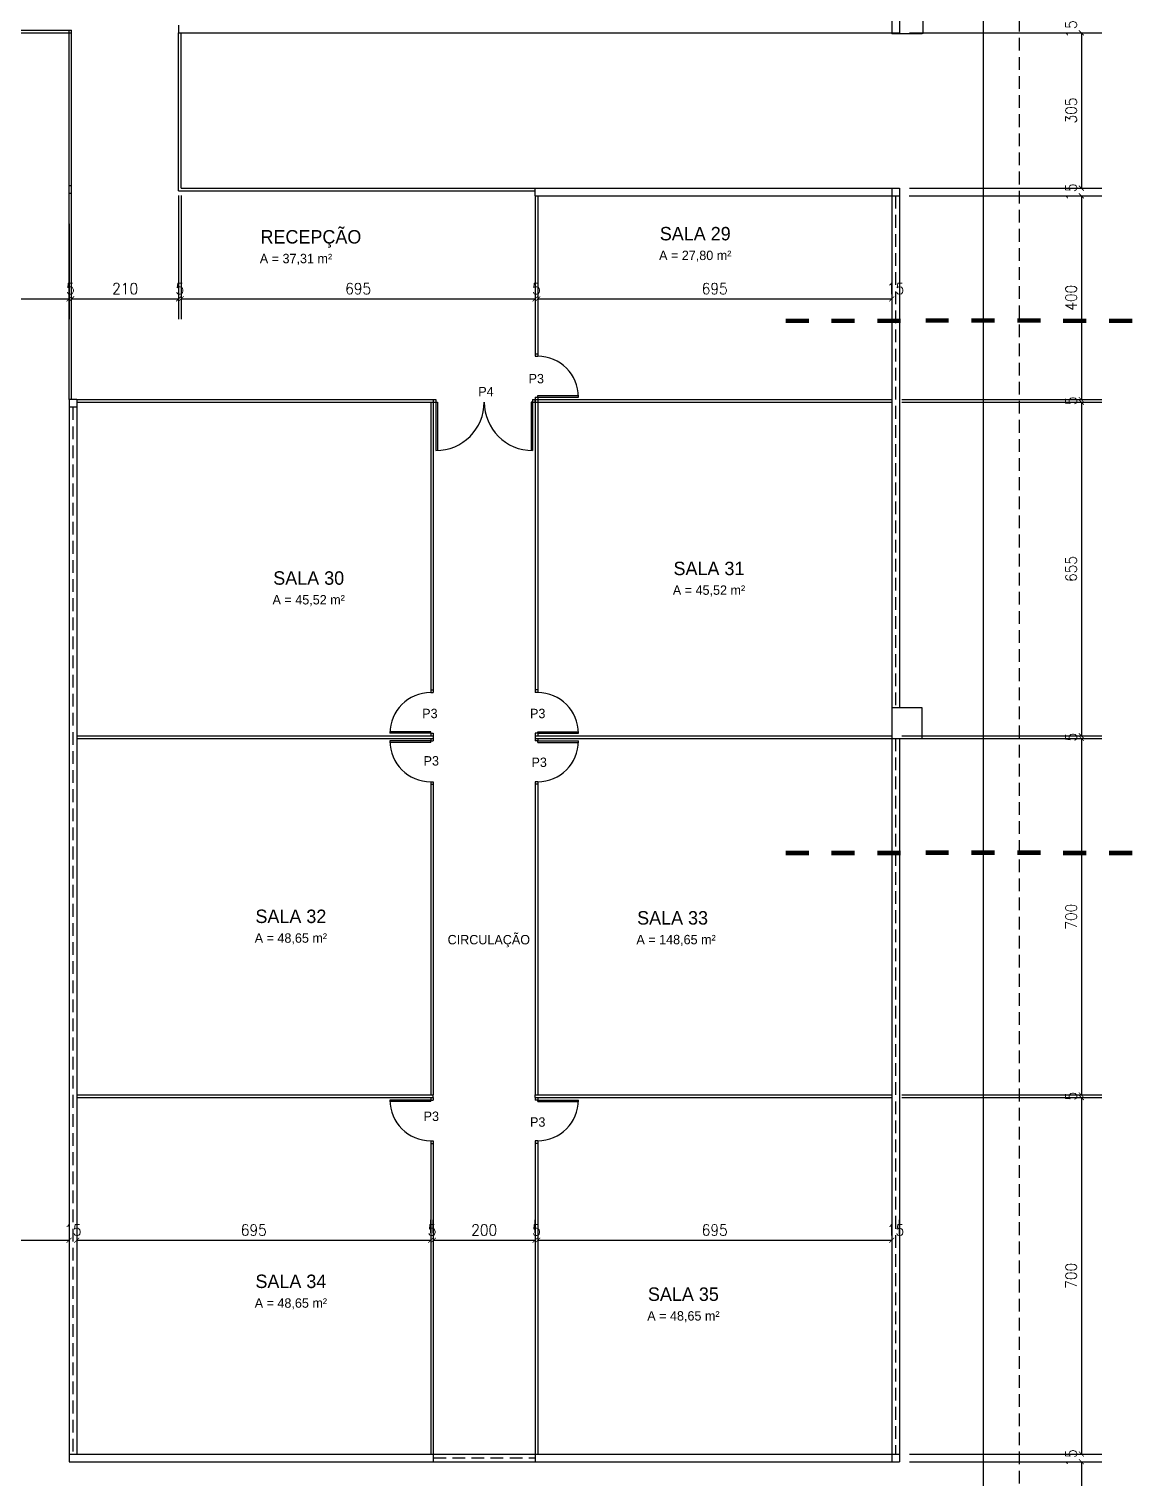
# Model space of a CAD drawing. Extents: x -81 to 244, y 231 to 317.
# Drawn here: x 199.77 to 221.43, y 253.85 to 282.3 of the extents above; entities that cross this region are included whole.
import ezdxf
from ezdxf.enums import TextEntityAlignment as Align

# ---------------------------------------------------------------- set-up
doc = ezdxf.new("R2010")
doc.units = 0
doc.header["$MEASUREMENT"] = 0
doc.header["$PDMODE"] = 3
doc.linetypes.add('HIDDEN', pattern=[0.375, 0.25, -0.125])
doc.layers.get('0').update_dxf_attribs({"linetype": 'CONTINUOUS'})
doc.layers.get('DEFPOINTS').update_dxf_attribs({"linetype": 'CONTINUOUS'})
for name, color, linetype in [('CORTE01', 2, 'CONTINUOUS'), ('DIM', 1, 'CONTINUOUS'), ('ESQ', 10, 'CONTINUOUS'), ('EST', 6, 'CONTINUOUS'), ('PAR', 4, 'CONTINUOUS'), ('PBX', 7, 'CONTINUOUS'), ('PISO2', 8, 'CONTINUOUS'), ('TEXTO01', 3, 'CONTINUOUS')]:
    doc.layers.add(name, color=color, linetype=linetype)
doc.styles.add('ARQ', font='romans', dxfattribs={"width": 0.9})
doc.styles.add('STYLUS', font='stylu.ttf')
doc.dimstyles.get("Standard").update_dxf_attribs({"dimtxt": 0.5, "dimasz": 0.18, "dimexe": 0.18, "dimexo": 0.0625, "dimgap": 0.09, "dimtad": 0, "dimtoh": 1, "dimzin": 0, "dimdsep": 46, "dimtxsty": 'ARQ', "dimcen": 0.09, "dimadec": 0, "dimazin": 0, "dimtfac": 1, "dimtofl": 0, "dimtmove": 2, "dimatfit": 3, "dimfxl": 0, "dimtolj": 1, "dimarcsym": 0})

# ---------------------------------------------------------------- blocks, each defined once
blk = doc.blocks.new('*D389')
at = {"layer": 'DEFPOINTS', "color": 0}
for p in [(216.859, 282.37), (216.859, 282.22), (220.432, 282.22)]:
    blk.add_point(p, dxfattribs=at)
at = {"layer": 'DIM', "color": 1, "lineweight": -2}
blk.add_line((217.059, 282.22), (220.832, 282.22), dxfattribs=at)
at = {"layer": 'DIM', "color": 2, "insert": (220.231, 282.295), "char_height": 0.22, "attachment_point": 5, "rotation": 90, "style": 'ARQ'}
blk.add_mtext('\\A1;15', dxfattribs=at)
blk = doc.blocks.new('_ARCHTICK')
at = {"color": 0, "linetype": 'ByBlock', "const_width": 0.15}
blk.add_lwpolyline([(-0.5, -0.5), (0.5, 0.5)], dxfattribs=at)
blk = doc.blocks.new('*D397')
at = {"layer": 'DEFPOINTS', "color": 0}
for p in [(200.709, 263.096), (200.709, 258.518), (200.559, 256.396)]:
    blk.add_point(p, dxfattribs=at)
at = {"layer": 'DIM', "color": 1, "lineweight": -2}
blk.add_line((200.709, 262.896), (200.709, 258.118), dxfattribs=at)
at = {"layer": 'DIM', "color": 2, "insert": (200.634, 258.719), "char_height": 0.22, "attachment_point": 5, "style": 'ARQ'}
blk.add_mtext('\\A1;15', dxfattribs=at)
blk = doc.blocks.new('*D398')
at = {"layer": 'DEFPOINTS', "color": 0}
for p in [(200.709, 263.096), (207.659, 258.518), (207.659, 258.461)]:
    blk.add_point(p, dxfattribs=at)
at = {"layer": 'DIM', "color": 1, "lineweight": -2}
for p, q in [((207.659, 258.661), (207.659, 258.918)), ((200.709, 258.518), (207.659, 258.518))]:
    blk.add_line(p, q, dxfattribs=at)
at = {"layer": 'DIM', "color": 1, "lineweight": -2, "xscale": 0.1, "yscale": 0.1, "zscale": 0.1, "rotation": 180}
blk.add_blockref('_ARCHTICK', (200.709, 258.518), dxfattribs=at)
at = {"layer": 'DIM', "color": 1, "lineweight": -2, "xscale": 0.1, "yscale": 0.1, "zscale": 0.1}
blk.add_blockref('_ARCHTICK', (207.659, 258.518), dxfattribs=at)
at = {"layer": 'DIM', "color": 2, "insert": (204.184, 258.719), "char_height": 0.22, "attachment_point": 5, "style": 'ARQ'}
blk.add_mtext('\\A1;695', dxfattribs=at)
blk = doc.blocks.new('*D399')
at = {"layer": 'DEFPOINTS', "color": 0}
for p in [(207.659, 258.461), (207.709, 258.518), (207.709, 258.461)]:
    blk.add_point(p, dxfattribs=at)
at = {"layer": 'DIM', "color": 1, "lineweight": -2}
blk.add_line((207.709, 258.661), (207.709, 258.918), dxfattribs=at)
at = {"layer": 'DIM', "color": 2, "insert": (207.684, 258.719), "char_height": 0.22, "attachment_point": 5, "style": 'ARQ'}
blk.add_mtext('\\A1;5', dxfattribs=at)
blk = doc.blocks.new('*D400')
at = {"layer": 'DEFPOINTS', "color": 0}
for p in [(207.709, 258.461), (209.709, 258.518), (209.709, 258.461)]:
    blk.add_point(p, dxfattribs=at)
at = {"layer": 'DIM', "color": 1, "lineweight": -2}
for p, q in [((209.709, 258.661), (209.709, 258.918)), ((207.709, 258.518), (209.709, 258.518))]:
    blk.add_line(p, q, dxfattribs=at)
at = {"layer": 'DIM', "color": 1, "lineweight": -2, "xscale": 0.1, "yscale": 0.1, "zscale": 0.1, "rotation": 180}
blk.add_blockref('_ARCHTICK', (207.709, 258.518), dxfattribs=at)
at = {"layer": 'DIM', "color": 1, "lineweight": -2, "xscale": 0.1, "yscale": 0.1, "zscale": 0.1}
blk.add_blockref('_ARCHTICK', (209.709, 258.518), dxfattribs=at)
at = {"layer": 'DIM', "color": 2, "insert": (208.709, 258.719), "char_height": 0.22, "attachment_point": 5, "style": 'ARQ'}
blk.add_mtext('\\A1;200', dxfattribs=at)
blk = doc.blocks.new('*D401')
at = {"layer": 'DEFPOINTS', "color": 0}
for p in [(209.759, 258.579), (209.709, 258.461), (209.759, 258.518)]:
    blk.add_point(p, dxfattribs=at)
at = {"layer": 'DIM', "color": 1, "lineweight": -2}
blk.add_line((209.759, 258.379), (209.759, 258.118), dxfattribs=at)
at = {"layer": 'DIM', "color": 2, "insert": (209.734, 258.719), "char_height": 0.22, "attachment_point": 5, "style": 'ARQ'}
blk.add_mtext('\\A1;5', dxfattribs=at)
blk = doc.blocks.new('*D402')
at = {"layer": 'DEFPOINTS', "color": 0}
for p in [(209.759, 258.579), (216.709, 258.579), (216.709, 258.518)]:
    blk.add_point(p, dxfattribs=at)
at = {"layer": 'DIM', "color": 1, "lineweight": -2}
for p, q in [((209.759, 258.518), (216.709, 258.518)), ((216.709, 258.379), (216.709, 258.118))]:
    blk.add_line(p, q, dxfattribs=at)
at = {"layer": 'DIM', "color": 1, "lineweight": -2, "xscale": 0.1, "yscale": 0.1, "zscale": 0.1, "rotation": 180}
blk.add_blockref('_ARCHTICK', (209.759, 258.518), dxfattribs=at)
at = {"layer": 'DIM', "color": 1, "lineweight": -2, "xscale": 0.1, "yscale": 0.1, "zscale": 0.1}
blk.add_blockref('_ARCHTICK', (216.709, 258.518), dxfattribs=at)
at = {"layer": 'DIM', "color": 2, "insert": (213.234, 258.719), "char_height": 0.22, "attachment_point": 5, "style": 'ARQ'}
blk.add_mtext('\\A1;695', dxfattribs=at)
blk = doc.blocks.new('*D403')
at = {"layer": 'DEFPOINTS', "color": 0}
for p in [(216.709, 258.579), (216.859, 258.518), (216.859, 258.44)]:
    blk.add_point(p, dxfattribs=at)
at = {"layer": 'DIM', "color": 1, "lineweight": -2}
blk.add_line((216.859, 258.64), (216.859, 258.918), dxfattribs=at)
at = {"layer": 'DIM', "color": 2, "insert": (216.784, 258.719), "char_height": 0.22, "attachment_point": 5, "style": 'ARQ'}
blk.add_mtext('\\A1;15', dxfattribs=at)
blk = doc.blocks.new('*D414')
at = {"layer": 'DEFPOINTS', "color": 0}
for p in [(200.559, 278.67), (200.559, 276.998), (196.309, 270.97)]:
    blk.add_point(p, dxfattribs=at)
at = {"layer": 'DIM', "color": 1, "lineweight": -2}
for p, q in [((200.559, 278.47), (200.559, 276.598)), ((196.309, 276.998), (200.559, 276.998))]:
    blk.add_line(p, q, dxfattribs=at)
at = {"layer": 'DIM', "color": 1, "lineweight": -2, "xscale": 0.1, "yscale": 0.1, "zscale": 0.1, "rotation": 180}
blk.add_blockref('_ARCHTICK', (196.309, 276.998), dxfattribs=at)
at = {"layer": 'DIM', "color": 1, "lineweight": -2, "xscale": 0.1, "yscale": 0.1, "zscale": 0.1}
blk.add_blockref('_ARCHTICK', (200.559, 276.998), dxfattribs=at)
at = {"layer": 'DIM', "color": 2, "insert": (198.434, 277.199), "char_height": 0.22, "attachment_point": 5, "style": 'ARQ'}
blk.add_mtext('\\A1;425', dxfattribs=at)
blk = doc.blocks.new('*D415')
at = {"layer": 'DEFPOINTS', "color": 0}
for p in [(200.559, 278.67), (200.609, 276.998), (200.609, 276.998)]:
    blk.add_point(p, dxfattribs=at)
at = {"layer": 'DIM', "color": 1, "lineweight": -2}
blk.add_line((200.609, 277.198), (200.609, 277.398), dxfattribs=at)
at = {"layer": 'DIM', "color": 2, "insert": (200.584, 277.199), "char_height": 0.22, "attachment_point": 5, "style": 'ARQ'}
blk.add_mtext('\\A1;5', dxfattribs=at)
blk = doc.blocks.new('*D416')
at = {"layer": 'DEFPOINTS', "color": 0}
for p in [(202.709, 279.224), (200.609, 276.998), (202.709, 276.998)]:
    blk.add_point(p, dxfattribs=at)
at = {"layer": 'DIM', "color": 1, "lineweight": -2}
for p, q in [((202.709, 279.024), (202.709, 276.598)), ((200.609, 276.998), (202.709, 276.998))]:
    blk.add_line(p, q, dxfattribs=at)
at = {"layer": 'DIM', "color": 1, "lineweight": -2, "xscale": 0.1, "yscale": 0.1, "zscale": 0.1, "rotation": 180}
blk.add_blockref('_ARCHTICK', (200.609, 276.998), dxfattribs=at)
at = {"layer": 'DIM', "color": 1, "lineweight": -2, "xscale": 0.1, "yscale": 0.1, "zscale": 0.1}
blk.add_blockref('_ARCHTICK', (202.709, 276.998), dxfattribs=at)
at = {"layer": 'DIM', "color": 2, "insert": (201.659, 277.199), "char_height": 0.22, "attachment_point": 5, "style": 'ARQ'}
blk.add_mtext('\\A1;210', dxfattribs=at)
blk = doc.blocks.new('*D417')
at = {"layer": 'DEFPOINTS', "color": 0}
for p in [(202.709, 279.224), (202.759, 279.224), (202.759, 276.998)]:
    blk.add_point(p, dxfattribs=at)
at = {"layer": 'DIM', "color": 1, "lineweight": -2}
blk.add_line((202.759, 279.024), (202.759, 276.598), dxfattribs=at)
at = {"layer": 'DIM', "color": 2, "insert": (202.734, 277.199), "char_height": 0.22, "attachment_point": 5, "style": 'ARQ'}
blk.add_mtext('\\A1;5', dxfattribs=at)
blk = doc.blocks.new('*D418')
at = {"layer": 'DEFPOINTS', "color": 0}
for p in [(202.759, 279.224), (209.709, 277.601), (209.709, 276.998)]:
    blk.add_point(p, dxfattribs=at)
at = {"layer": 'DIM', "color": 1, "lineweight": -2}
for p, q in [((209.709, 277.401), (209.709, 276.598)), ((202.759, 276.998), (209.709, 276.998))]:
    blk.add_line(p, q, dxfattribs=at)
at = {"layer": 'DIM', "color": 1, "lineweight": -2, "xscale": 0.1, "yscale": 0.1, "zscale": 0.1, "rotation": 180}
blk.add_blockref('_ARCHTICK', (202.759, 276.998), dxfattribs=at)
at = {"layer": 'DIM', "color": 1, "lineweight": -2, "xscale": 0.1, "yscale": 0.1, "zscale": 0.1}
blk.add_blockref('_ARCHTICK', (209.709, 276.998), dxfattribs=at)
at = {"layer": 'DIM', "color": 2, "insert": (206.234, 277.199), "char_height": 0.22, "attachment_point": 5, "style": 'ARQ'}
blk.add_mtext('\\A1;695', dxfattribs=at)
blk = doc.blocks.new('*D419')
at = {"layer": 'DEFPOINTS', "color": 0}
for p in [(209.709, 277.601), (209.759, 277.491), (209.759, 276.998)]:
    blk.add_point(p, dxfattribs=at)
at = {"layer": 'DIM', "color": 1, "lineweight": -2}
blk.add_line((209.759, 277.291), (209.759, 276.598), dxfattribs=at)
at = {"layer": 'DIM', "color": 2, "insert": (209.734, 277.199), "char_height": 0.22, "attachment_point": 5, "style": 'ARQ'}
blk.add_mtext('\\A1;5', dxfattribs=at)
blk = doc.blocks.new('*D420')
at = {"layer": 'DEFPOINTS', "color": 0}
for p in [(209.759, 277.491), (216.709, 277.508), (216.709, 276.998)]:
    blk.add_point(p, dxfattribs=at)
at = {"layer": 'DIM', "color": 1, "lineweight": -2}
for p, q in [((216.709, 277.308), (216.709, 276.598)), ((209.759, 276.998), (216.709, 276.998))]:
    blk.add_line(p, q, dxfattribs=at)
at = {"layer": 'DIM', "color": 1, "lineweight": -2, "xscale": 0.1, "yscale": 0.1, "zscale": 0.1, "rotation": 180}
blk.add_blockref('_ARCHTICK', (209.759, 276.998), dxfattribs=at)
at = {"layer": 'DIM', "color": 1, "lineweight": -2, "xscale": 0.1, "yscale": 0.1, "zscale": 0.1}
blk.add_blockref('_ARCHTICK', (216.709, 276.998), dxfattribs=at)
at = {"layer": 'DIM', "color": 2, "insert": (213.234, 277.199), "char_height": 0.22, "attachment_point": 5, "style": 'ARQ'}
blk.add_mtext('\\A1;695', dxfattribs=at)
blk = doc.blocks.new('*D421')
at = {"layer": 'DEFPOINTS', "color": 0}
for p in [(216.709, 277.508), (216.859, 277.034), (216.859, 276.998)]:
    blk.add_point(p, dxfattribs=at)
at = {"layer": 'DIM', "color": 1, "lineweight": -2}
blk.add_line((216.859, 276.834), (216.859, 276.598), dxfattribs=at)
at = {"layer": 'DIM', "color": 2, "insert": (216.784, 277.199), "char_height": 0.22, "attachment_point": 5, "style": 'ARQ'}
blk.add_mtext('\\A1;15', dxfattribs=at)
blk = doc.blocks.new('*D434')
at = {"layer": 'DEFPOINTS', "color": 0}
for p in [(216.859, 282.22), (216.859, 279.17), (220.432, 279.17)]:
    blk.add_point(p, dxfattribs=at)
at = {"layer": 'DIM', "color": 1, "lineweight": -2}
for p, q in [((220.432, 282.22), (220.432, 279.17)), ((217.059, 279.17), (220.832, 279.17))]:
    blk.add_line(p, q, dxfattribs=at)
at = {"layer": 'DIM', "color": 1, "lineweight": -2, "xscale": 0.1, "yscale": 0.1, "zscale": 0.1}
for p, rotation in [((220.432, 282.22), 90), ((220.432, 279.17), 270)]:
    blk.add_blockref('_ARCHTICK', p, dxfattribs=dict(at, rotation=rotation))
at = {"layer": 'DIM', "color": 2, "insert": (220.231, 280.695), "char_height": 0.22, "attachment_point": 5, "rotation": 90, "style": 'ARQ'}
blk.add_mtext('\\A1;305', dxfattribs=at)
blk = doc.blocks.new('*D435')
at = {"layer": 'DEFPOINTS', "color": 0}
for p in [(216.859, 279.17), (216.85, 279.02), (220.432, 279.02)]:
    blk.add_point(p, dxfattribs=at)
at = {"layer": 'DIM', "color": 1, "lineweight": -2}
blk.add_line((217.05, 279.02), (220.832, 279.02), dxfattribs=at)
at = {"layer": 'DIM', "color": 2, "insert": (220.231, 279.095), "char_height": 0.22, "attachment_point": 5, "rotation": 90, "style": 'ARQ'}
blk.add_mtext('\\A1;15', dxfattribs=at)
blk = doc.blocks.new('*D436')
at = {"layer": 'DEFPOINTS', "color": 0}
for p in [(216.85, 279.02), (216.709, 275.02), (220.432, 275.02)]:
    blk.add_point(p, dxfattribs=at)
at = {"layer": 'DIM', "color": 1, "lineweight": -2}
for p, q in [((220.432, 279.02), (220.432, 275.02)), ((216.909, 275.02), (220.832, 275.02))]:
    blk.add_line(p, q, dxfattribs=at)
at = {"layer": 'DIM', "color": 1, "lineweight": -2, "xscale": 0.1, "yscale": 0.1, "zscale": 0.1}
for p, rotation in [((220.432, 279.02), 90), ((220.432, 275.02), 270)]:
    blk.add_blockref('_ARCHTICK', p, dxfattribs=dict(at, rotation=rotation))
at = {"layer": 'DIM', "color": 2, "insert": (220.231, 277.02), "char_height": 0.22, "attachment_point": 5, "rotation": 90, "style": 'ARQ'}
blk.add_mtext('\\A1;400', dxfattribs=at)
blk = doc.blocks.new('*D437')
at = {"layer": 'DEFPOINTS', "color": 0}
for p in [(216.709, 275.02), (216.709, 274.97), (220.432, 274.97)]:
    blk.add_point(p, dxfattribs=at)
at = {"layer": 'DIM', "color": 1, "lineweight": -2}
blk.add_line((216.909, 274.97), (220.832, 274.97), dxfattribs=at)
at = {"layer": 'DIM', "color": 2, "insert": (220.231, 274.995), "char_height": 0.22, "attachment_point": 5, "rotation": 90, "style": 'ARQ'}
blk.add_mtext('\\A1;5', dxfattribs=at)
blk = doc.blocks.new('*D438')
at = {"layer": 'DEFPOINTS', "color": 0}
for p in [(216.709, 274.97), (216.709, 268.42), (220.432, 268.42)]:
    blk.add_point(p, dxfattribs=at)
at = {"layer": 'DIM', "color": 1, "lineweight": -2}
for p, q in [((220.432, 274.97), (220.432, 268.42)), ((216.909, 268.42), (220.832, 268.42))]:
    blk.add_line(p, q, dxfattribs=at)
at = {"layer": 'DIM', "color": 1, "lineweight": -2, "xscale": 0.1, "yscale": 0.1, "zscale": 0.1}
for p, rotation in [((220.432, 274.97), 90), ((220.432, 268.42), 270)]:
    blk.add_blockref('_ARCHTICK', p, dxfattribs=dict(at, rotation=rotation))
at = {"layer": 'DIM', "color": 2, "insert": (220.231, 271.695), "char_height": 0.22, "attachment_point": 5, "rotation": 90, "style": 'ARQ'}
blk.add_mtext('\\A1;655', dxfattribs=at)
blk = doc.blocks.new('*D439')
at = {"layer": 'DEFPOINTS', "color": 0}
for p in [(216.709, 268.42), (216.709, 268.37), (220.432, 268.37)]:
    blk.add_point(p, dxfattribs=at)
at = {"layer": 'DIM', "color": 1, "lineweight": -2}
blk.add_line((216.909, 268.37), (220.832, 268.37), dxfattribs=at)
at = {"layer": 'DIM', "color": 2, "insert": (220.231, 268.395), "char_height": 0.22, "attachment_point": 5, "rotation": 90, "style": 'ARQ'}
blk.add_mtext('\\A1;5', dxfattribs=at)
blk = doc.blocks.new('*D440')
at = {"layer": 'DEFPOINTS', "color": 0}
for p in [(216.709, 268.37), (216.709, 261.37), (220.432, 261.37)]:
    blk.add_point(p, dxfattribs=at)
at = {"layer": 'DIM', "color": 1, "lineweight": -2}
for p, q in [((220.432, 268.37), (220.432, 261.37)), ((216.909, 261.37), (220.832, 261.37))]:
    blk.add_line(p, q, dxfattribs=at)
at = {"layer": 'DIM', "color": 1, "lineweight": -2, "xscale": 0.1, "yscale": 0.1, "zscale": 0.1}
for p, rotation in [((220.432, 268.37), 90), ((220.432, 261.37), 270)]:
    blk.add_blockref('_ARCHTICK', p, dxfattribs=dict(at, rotation=rotation))
at = {"layer": 'DIM', "color": 2, "insert": (220.231, 264.87), "char_height": 0.22, "attachment_point": 5, "rotation": 90, "style": 'ARQ'}
blk.add_mtext('\\A1;700', dxfattribs=at)
blk = doc.blocks.new('*D441')
at = {"layer": 'DEFPOINTS', "color": 0}
for p in [(216.709, 261.37), (216.709, 261.32), (220.432, 261.32)]:
    blk.add_point(p, dxfattribs=at)
at = {"layer": 'DIM', "color": 1, "lineweight": -2}
blk.add_line((216.909, 261.32), (220.832, 261.32), dxfattribs=at)
at = {"layer": 'DIM', "color": 2, "insert": (220.231, 261.345), "char_height": 0.22, "attachment_point": 5, "rotation": 90, "style": 'ARQ'}
blk.add_mtext('\\A1;5', dxfattribs=at)
blk = doc.blocks.new('*D442')
at = {"layer": 'DEFPOINTS', "color": 0}
for p in [(216.709, 261.32), (216.859, 254.32), (220.432, 254.32)]:
    blk.add_point(p, dxfattribs=at)
at = {"layer": 'DIM', "color": 1, "lineweight": -2}
for p, q in [((220.432, 261.32), (220.432, 254.32)), ((217.059, 254.32), (220.832, 254.32))]:
    blk.add_line(p, q, dxfattribs=at)
at = {"layer": 'DIM', "color": 1, "lineweight": -2, "xscale": 0.1, "yscale": 0.1, "zscale": 0.1}
for p, rotation in [((220.432, 261.32), 90), ((220.432, 254.32), 270)]:
    blk.add_blockref('_ARCHTICK', p, dxfattribs=dict(at, rotation=rotation))
at = {"layer": 'DIM', "color": 2, "insert": (220.231, 257.82), "char_height": 0.22, "attachment_point": 5, "rotation": 90, "style": 'ARQ'}
blk.add_mtext('\\A1;700', dxfattribs=at)
blk = doc.blocks.new('*D443')
at = {"layer": 'DEFPOINTS', "color": 0}
for p in [(216.859, 254.32), (216.859, 254.17), (220.432, 254.17)]:
    blk.add_point(p, dxfattribs=at)
at = {"layer": 'DIM', "color": 1, "lineweight": -2}
blk.add_line((217.059, 254.17), (220.832, 254.17), dxfattribs=at)
at = {"layer": 'DIM', "color": 2, "insert": (220.231, 254.245), "char_height": 0.22, "attachment_point": 5, "rotation": 90, "style": 'ARQ'}
blk.add_mtext('\\A1;15', dxfattribs=at)
blk = doc.blocks.new('*D444')
at = {"layer": 'DEFPOINTS', "color": 0}
for p in [(216.859, 254.17), (217.133, 238.97), (220.432, 238.97)]:
    blk.add_point(p, dxfattribs=at)
at = {"layer": 'DIM', "color": 1, "lineweight": -2}
for p, q in [((220.432, 254.17), (220.432, 238.97)), ((217.333, 238.97), (220.832, 238.97))]:
    blk.add_line(p, q, dxfattribs=at)
at = {"layer": 'DIM', "color": 1, "lineweight": -2, "xscale": 0.1, "yscale": 0.1, "zscale": 0.1}
for p, rotation in [((220.432, 254.17), 90), ((220.432, 238.97), 270)]:
    blk.add_blockref('_ARCHTICK', p, dxfattribs=dict(at, rotation=rotation))
at = {"layer": 'DIM', "color": 2, "insert": (220.231, 246.57), "char_height": 0.22, "attachment_point": 5, "rotation": 90, "style": 'ARQ'}
blk.add_mtext('\\A1;1520', dxfattribs=at)
blk = doc.blocks.new('*D487')
at = {"layer": 'DEFPOINTS', "color": 0}
for p in [(196.309, 268.37), (200.559, 258.608), (200.559, 258.518)]:
    blk.add_point(p, dxfattribs=at)
at = {"layer": 'DIM', "color": 1, "lineweight": -2}
for p, q in [((196.309, 258.518), (200.559, 258.518)), ((200.559, 258.408), (200.559, 258.118))]:
    blk.add_line(p, q, dxfattribs=at)
at = {"layer": 'DIM', "color": 1, "lineweight": -2, "xscale": 0.1, "yscale": 0.1, "zscale": 0.1, "rotation": 180}
blk.add_blockref('_ARCHTICK', (196.309, 258.518), dxfattribs=at)
at = {"layer": 'DIM', "color": 1, "lineweight": -2, "xscale": 0.1, "yscale": 0.1, "zscale": 0.1}
blk.add_blockref('_ARCHTICK', (200.559, 258.518), dxfattribs=at)
at = {"layer": 'DIM', "color": 2, "insert": (198.434, 258.719), "char_height": 0.22, "attachment_point": 5, "style": 'ARQ'}
blk.add_mtext('\\A1;425', dxfattribs=at)

msp = doc.modelspace()

# ---------------------------------------------------------------- linework, layer by layer
at = {"layer": 'CORTE01'}
for p, q in [((215.079, 276.594), (214.629, 276.594)), ((215.079, 276.585), (214.629, 276.585)), ((215.079, 276.576), (214.629, 276.576)), ((215.079, 276.567), (214.629, 276.567)), ((215.079, 276.558), (214.629, 276.558)), ((215.079, 276.549), (214.629, 276.549)), ((215.079, 276.54), (214.629, 276.54)), ((215.079, 276.531), (214.629, 276.531)), ((215.979, 276.594), (215.529, 276.594)), ((215.979, 276.585), (215.529, 276.585)), ((215.979, 276.576), (215.529, 276.576)), ((215.979, 276.567), (215.529, 276.567)), ((215.979, 276.558), (215.529, 276.558)), ((215.979, 276.549), (215.529, 276.549)), ((215.979, 276.54), (215.529, 276.54)), ((215.979, 276.531), (215.529, 276.531)), ((216.879, 276.594), (216.429, 276.594)), ((216.879, 276.585), (216.429, 276.585)), ((216.879, 276.576), (216.429, 276.576)), ((216.879, 276.567), (216.429, 276.567)), ((216.879, 276.558), (216.429, 276.558)), ((216.879, 276.549), (216.429, 276.549)), ((216.879, 276.54), (216.429, 276.54)), ((216.879, 276.531), (216.429, 276.531)), ((217.827, 276.602), (217.377, 276.602)), ((217.827, 276.593), (217.377, 276.593)), ((217.827, 276.584), (217.377, 276.584)), ((217.827, 276.575), (217.377, 276.575)), ((217.827, 276.566), (217.377, 276.566)), ((217.827, 276.557), (217.377, 276.557)), ((217.827, 276.548), (217.377, 276.548)), ((217.827, 276.539), (217.377, 276.539)), ((218.727, 276.602), (218.277, 276.602)), ((218.727, 276.593), (218.277, 276.593)), ((218.727, 276.584), (218.277, 276.584)), ((218.727, 276.575), (218.277, 276.575)), ((218.727, 276.566), (218.277, 276.566)), ((218.727, 276.557), (218.277, 276.557)), ((218.727, 276.548), (218.277, 276.548)), ((218.727, 276.539), (218.277, 276.539)), ((219.627, 276.602), (219.177, 276.602)), ((219.627, 276.593), (219.177, 276.593)), ((219.627, 276.584), (219.177, 276.584)), ((219.627, 276.575), (219.177, 276.575)), ((219.627, 276.566), (219.177, 276.566)), ((219.627, 276.557), (219.177, 276.557)), ((219.627, 276.548), (219.177, 276.548)), ((219.627, 276.539), (219.177, 276.539)), ((220.527, 276.594), (220.077, 276.594)), ((220.527, 276.585), (220.077, 276.585)), ((220.527, 276.576), (220.077, 276.576)), ((220.527, 276.567), (220.077, 276.567)), ((220.527, 276.558), (220.077, 276.558)), ((220.527, 276.549), (220.077, 276.549)), ((220.527, 276.54), (220.077, 276.54)), ((220.527, 276.531), (220.077, 276.531)), ((221.427, 276.594), (220.977, 276.594)), ((221.427, 276.585), (220.977, 276.585)), ((221.427, 276.576), (220.977, 276.576)), ((221.427, 276.567), (220.977, 276.567)), ((221.427, 276.558), (220.977, 276.558)), ((221.427, 276.549), (220.977, 276.549)), ((221.427, 276.54), (220.977, 276.54)), ((221.427, 276.531), (220.977, 276.531)), ((215.079, 266.147), (214.629, 266.147)), ((215.079, 266.138), (214.629, 266.138)), ((215.079, 266.129), (214.629, 266.129)), ((215.079, 266.12), (214.629, 266.12)), ((215.079, 266.111), (214.629, 266.111)), ((215.079, 266.102), (214.629, 266.102)), ((215.079, 266.093), (214.629, 266.093)), ((215.079, 266.084), (214.629, 266.084)), ((215.979, 266.148), (215.529, 266.147)), ((215.979, 266.139), (215.529, 266.138)), ((215.979, 266.13), (215.529, 266.129)), ((215.979, 266.121), (215.529, 266.12)), ((215.979, 266.112), (215.529, 266.111)), ((215.979, 266.103), (215.529, 266.102)), ((215.979, 266.094), (215.529, 266.093)), ((215.979, 266.085), (215.529, 266.084)), ((216.879, 266.148), (216.429, 266.148)), ((216.879, 266.139), (216.429, 266.139)), ((216.879, 266.13), (216.429, 266.13)), ((216.879, 266.121), (216.429, 266.121)), ((216.879, 266.112), (216.429, 266.112)), ((216.879, 266.103), (216.429, 266.103)), ((216.879, 266.094), (216.429, 266.094)), ((216.879, 266.085), (216.429, 266.085)), ((217.827, 266.155), (217.377, 266.155)), ((217.827, 266.146), (217.377, 266.146)), ((217.827, 266.137), (217.377, 266.137)), ((217.827, 266.128), (217.377, 266.128)), ((217.827, 266.119), (217.377, 266.119)), ((217.827, 266.11), (217.377, 266.11)), ((217.827, 266.101), (217.377, 266.101)), ((217.827, 266.092), (217.377, 266.092)), ((218.727, 266.156), (218.277, 266.155)), ((218.727, 266.147), (218.277, 266.146)), ((218.727, 266.138), (218.277, 266.137)), ((218.727, 266.129), (218.277, 266.128)), ((218.727, 266.12), (218.277, 266.119)), ((218.727, 266.111), (218.277, 266.11)), ((218.727, 266.102), (218.277, 266.101)), ((218.727, 266.093), (218.277, 266.092)), ((219.627, 266.156), (219.177, 266.156)), ((219.627, 266.147), (219.177, 266.147)), ((219.627, 266.138), (219.177, 266.138)), ((219.627, 266.129), (219.177, 266.129)), ((219.627, 266.12), (219.177, 266.12)), ((219.627, 266.111), (219.177, 266.111)), ((219.627, 266.102), (219.177, 266.102)), ((219.627, 266.093), (219.177, 266.093)), ((220.527, 266.147), (220.077, 266.147)), ((220.527, 266.138), (220.077, 266.138)), ((220.527, 266.129), (220.077, 266.129)), ((220.527, 266.12), (220.077, 266.12)), ((220.527, 266.111), (220.077, 266.111)), ((220.527, 266.102), (220.077, 266.102)), ((220.527, 266.093), (220.077, 266.093)), ((220.527, 266.084), (220.077, 266.084)), ((221.427, 266.148), (220.977, 266.147)), ((221.427, 266.139), (220.977, 266.138)), ((221.427, 266.13), (220.977, 266.129)), ((221.427, 266.121), (220.977, 266.12)), ((221.427, 266.112), (220.977, 266.111)), ((221.427, 266.103), (220.977, 266.102)), ((221.427, 266.094), (220.977, 266.093)), ((221.427, 266.085), (220.977, 266.084))]:
    msp.add_line(p, q, dxfattribs=at)
at = {"layer": 'DIM'}
for p, q in [((217.329, 282.21), (217.329, 284.21)), ((216.709, 282.22), (216.709, 282.2)), ((217.309, 282.2), (216.709, 282.2)), ((217.329, 282.21), (217.309, 282.21)), ((217.309, 282.21), (217.309, 282.2)), ((207.759, 274.97), (207.759, 274.02)), ((207.759, 274.97), (207.789, 274.97)), ((207.789, 274.97), (207.789, 274.021)), ((209.629, 274.97), (209.629, 274.021)), ((209.659, 274.97), (209.629, 274.97)), ((209.659, 274.97), (209.659, 274.02))]:
    msp.add_line(p, q, dxfattribs=at)
for centre, start, end in [((207.759, 274.97), 270, 0), ((209.659, 274.97), 180, 270)]:
    msp.add_arc(centre, 0.95, start, end, dxfattribs=at)
at = {"layer": 'ESQ'}
for p, q in [((209.709, 275.92), (209.709, 275.87)), ((209.759, 275.92), (209.759, 275.87)), ((209.709, 275.87), (209.759, 275.87)), ((209.709, 275.07), (209.759, 275.07)), ((209.709, 275.07), (209.709, 275.02)), ((209.759, 275.1), (210.558, 275.1)), ((209.759, 275.07), (209.759, 275.1)), ((209.759, 275.07), (209.759, 275.02)), ((209.759, 275.07), (210.559, 275.07)), ((207.709, 275.02), (207.759, 275.02)), ((207.709, 274.97), (207.759, 274.97)), ((207.759, 275.02), (207.759, 274.97)), ((209.659, 275.02), (209.709, 275.02)), ((209.659, 275.02), (209.659, 274.97)), ((209.659, 274.97), (209.709, 274.97)), ((207.659, 269.32), (207.659, 269.27)), ((207.659, 269.27), (207.709, 269.27)), ((207.709, 269.32), (207.709, 269.27)), ((209.709, 269.32), (209.709, 269.27)), ((209.759, 269.27), (209.709, 269.27)), ((209.759, 269.32), (209.759, 269.27)), ((207.659, 268.5), (206.859, 268.5)), ((207.659, 268.47), (206.859, 268.47)), ((207.659, 268.32), (206.859, 268.32)), ((207.659, 268.29), (206.859, 268.29)), ((207.659, 268.47), (207.659, 268.5)), ((207.659, 268.47), (207.709, 268.47)), ((207.659, 268.47), (207.659, 268.42)), ((207.659, 268.37), (207.659, 268.32)), ((207.659, 268.32), (207.709, 268.32)), ((207.659, 268.29), (207.659, 268.32)), ((207.709, 268.47), (207.709, 268.42)), ((207.709, 268.37), (207.709, 268.32)), ((209.759, 268.47), (209.709, 268.47)), ((209.709, 268.47), (209.709, 268.42)), ((209.709, 268.37), (209.709, 268.32)), ((209.759, 268.32), (209.709, 268.32)), ((209.759, 268.5), (210.558, 268.5)), ((209.759, 268.47), (209.759, 268.5)), ((209.759, 268.47), (209.759, 268.42)), ((209.759, 268.47), (210.559, 268.47)), ((209.759, 268.37), (209.759, 268.32)), ((209.759, 268.32), (210.559, 268.32)), ((209.759, 268.29), (209.759, 268.32)), ((209.759, 268.29), (210.558, 268.29)), ((207.659, 267.52), (207.709, 267.52)), ((207.659, 267.52), (207.659, 267.47)), ((207.709, 267.52), (207.709, 267.47)), ((209.759, 267.52), (209.709, 267.52)), ((209.709, 267.52), (209.709, 267.47)), ((209.759, 267.52), (209.759, 267.47)), ((207.659, 261.27), (206.859, 261.27)), ((207.659, 261.24), (206.859, 261.24)), ((207.659, 261.32), (207.659, 261.27)), ((207.659, 261.27), (207.709, 261.27)), ((207.659, 261.24), (207.659, 261.27)), ((207.709, 261.32), (207.709, 261.27)), ((209.709, 261.32), (209.709, 261.27)), ((209.759, 261.27), (209.709, 261.27)), ((209.759, 261.32), (209.759, 261.27)), ((209.759, 261.27), (210.559, 261.27)), ((209.759, 261.24), (209.759, 261.27)), ((209.759, 261.24), (210.558, 261.24)), ((207.659, 260.47), (207.709, 260.47)), ((207.659, 260.47), (207.659, 260.42)), ((207.709, 260.47), (207.709, 260.42)), ((209.759, 260.47), (209.709, 260.47)), ((209.709, 260.47), (209.709, 260.42)), ((209.759, 260.47), (209.759, 260.42))]:
    msp.add_line(p, q, dxfattribs=at)
for centre, start, end in [((209.759, 275.07), 0, 90), ((207.659, 268.47), 90, 180), ((209.759, 268.47), 0, 90), ((207.659, 268.32), 180, 270), ((209.759, 268.32), 270, 0), ((207.659, 261.27), 180, 270), ((209.759, 261.27), 270, 0)]:
    msp.add_arc(centre, 0.8, start, end, dxfattribs=at)
at = {"layer": 'EST', "color": 6, "linetype": 'Continuous'}
msp.add_lwpolyline([(216.709, 268.37), (217.309, 268.37), (217.309, 268.97), (216.709, 268.97)], close=True, dxfattribs=at)
at = {"layer": 'PAR'}
for p, q in [((216.709, 298.37), (216.709, 282.22)), ((216.859, 298.37), (216.859, 282.22)), ((202.709, 282.37), (202.709, 282.22)), ((202.709, 282.22), (216.859, 282.22)), ((200.559, 279.22), (200.609, 279.22)), ((200.559, 279.07), (200.609, 279.07)), ((209.709, 279.17), (216.859, 279.17)), ((209.709, 279.02), (209.709, 279.17)), ((216.709, 279.17), (216.709, 268.97)), ((216.859, 279.17), (216.859, 268.97)), ((209.709, 279.02), (216.859, 279.02)), ((200.559, 275.02), (200.559, 268.37)), ((200.709, 275.02), (200.559, 275.02)), ((200.709, 274.87), (200.559, 274.87)), ((200.709, 275.02), (200.709, 254.32)), ((200.559, 268.37), (200.559, 254.17)), ((216.709, 268.37), (216.709, 254.17)), ((216.859, 268.37), (216.859, 260.22)), ((216.859, 260.22), (216.859, 254.17)), ((200.559, 254.32), (216.859, 254.32)), ((207.709, 254.32), (207.709, 254.17)), ((209.709, 254.32), (209.709, 254.17)), ((200.559, 254.17), (216.709, 254.17)), ((216.709, 254.17), (216.859, 254.17))]:
    msp.add_line(p, q, dxfattribs=at)
at = {"layer": 'PBX', "color": 2, "linetype": 'HIDDEN'}
for p, q in [((219.209, 300.87), (219.209, 235.87)), ((216.784, 279.02), (216.784, 268.97)), ((200.634, 274.87), (200.634, 254.32)), ((216.784, 268.37), (216.784, 254.32)), ((207.709, 254.245), (209.709, 254.245))]:
    msp.add_line(p, q, dxfattribs=at)
at = {"layer": 'PBX'}
for p, q in [((177.309, 282.27), (200.609, 282.27)), ((177.309, 282.22), (200.609, 282.22)), ((200.559, 275.02), (200.559, 282.27)), ((200.609, 275.02), (200.609, 282.27)), ((202.709, 279.12), (202.709, 282.22)), ((202.759, 279.17), (202.759, 282.22)), ((202.709, 279.12), (209.709, 279.12)), ((202.759, 279.17), (209.709, 279.17)), ((209.709, 279.02), (209.709, 275.92)), ((209.759, 279.02), (209.759, 275.92)), ((209.709, 275.92), (209.759, 275.92)), ((200.709, 275.02), (207.709, 275.02)), ((200.709, 274.97), (207.709, 274.97)), ((207.659, 274.97), (207.659, 269.32)), ((207.709, 275.02), (207.709, 269.32)), ((209.709, 275.02), (216.709, 275.02)), ((209.709, 275.02), (209.709, 269.32)), ((209.709, 274.97), (209.709, 275.02)), ((209.709, 274.97), (216.709, 274.97)), ((209.759, 275.02), (209.759, 269.32)), ((207.659, 269.32), (207.709, 269.32)), ((209.759, 269.32), (209.709, 269.32)), ((200.709, 268.42), (207.709, 268.42)), ((200.709, 268.37), (207.709, 268.37)), ((207.709, 268.42), (207.709, 268.37)), ((209.709, 268.42), (216.709, 268.42)), ((209.709, 268.42), (209.709, 268.37)), ((209.709, 268.37), (216.709, 268.37)), ((207.659, 267.47), (207.709, 267.47)), ((207.659, 267.47), (207.659, 261.37)), ((207.709, 267.47), (207.709, 261.37)), ((209.759, 267.47), (209.709, 267.47)), ((209.709, 267.47), (209.709, 261.37)), ((209.759, 267.47), (209.759, 261.37)), ((200.709, 261.37), (207.709, 261.37)), ((200.709, 261.32), (207.709, 261.32)), ((207.709, 261.32), (207.709, 261.37)), ((209.709, 261.37), (216.709, 261.37)), ((209.709, 261.32), (209.709, 261.37)), ((209.709, 261.32), (216.709, 261.32)), ((207.659, 260.42), (207.709, 260.42)), ((207.659, 260.42), (207.659, 254.32)), ((207.709, 260.42), (207.709, 254.32)), ((209.759, 260.42), (209.709, 260.42)), ((209.709, 260.42), (209.709, 254.32)), ((209.759, 260.42), (209.759, 254.32))]:
    msp.add_line(p, q, dxfattribs=at)
at = {"layer": 'PISO2'}
msp.add_line((218.509, 236.87), (218.509, 299.92), dxfattribs=at)

# ---------------------------------------------------------------- texts
at = {"layer": 'TEXTO01', "ltscale": 0.25, "style": 'STYLUS'}
for s, height, p in [('RECEPÇÃO', 0.2637, (204.317, 278.348)), ('SALA 29', 0.2637, (212.156, 278.41)), ('A = 27,80 m²', 0.18457, (212.142, 277.944)), ('A = 37,31 m²', 0.18457, (204.303, 277.882)), ('P3', 0.1846, (209.58, 275.524)), ('P4', 0.1846, (208.592, 275.27)), ('SALA 30', 0.2637, (204.567, 271.65)), ('SALA 31', 0.2637, (212.425, 271.838)), ('A = 45,52 m²', 0.18457, (212.412, 271.373)), ('A = 45,52 m²', 0.18457, (204.553, 271.184)), ('P3', 0.1846, (207.491, 268.951)), ('P3', 0.1846, (209.608, 268.951)), ('P3', 0.1846, (207.519, 268.021)), ('P3', 0.1846, (209.637, 267.993)), ('SALA 32', 0.2637, (204.217, 265.009)), ('SALA 33', 0.2637, (211.711, 264.979)), ('A = 48,65 m²', 0.18457, (204.203, 264.543)), ('CIRCULAÇÃO', 0.1846, (207.99, 264.511)), ('A = 148,65 m²', 0.18457, (211.697, 264.513)), ('P3', 0.1846, (207.519, 261.044)), ('P3', 0.1846, (209.608, 260.931)), ('SALA 34', 0.2637, (204.217, 257.844)), ('SALA 35', 0.2637, (211.923, 257.592)), ('A = 48,65 m²', 0.18457, (204.203, 257.378)), ('A = 48,65 m²', 0.18457, (211.91, 257.126))]:
    msp.add_text(s, height=height, rotation=359.9833, dxfattribs=at).set_placement(p, align=Align.TOP_LEFT)

# ---------------------------------------------------------------- dimensions: what is measured, and where the dimension line sits
at = {"layer": 'DIM'}
for base, p1, p2, picture, middle in [((220.432, 282.22), (216.859, 282.37), (216.859, 282.22), '*D389', (220.231, 282.295)), ((220.432, 279.17), (216.859, 282.22), (216.859, 279.17), '*D434', (220.231, 280.695)), ((220.432, 275.02), (216.85, 279.02), (216.709, 275.02), '*D436', (220.231, 277.02)), ((220.432, 279.02), (216.859, 279.17), (216.85, 279.02), '*D435', (220.231, 279.095)), ((220.432, 274.97), (216.709, 275.02), (216.709, 274.97), '*D437', (220.231, 274.995)), ((220.432, 268.42), (216.709, 274.97), (216.709, 268.42), '*D438', (220.231, 271.695)), ((220.432, 268.37), (216.709, 268.42), (216.709, 268.37), '*D439', (220.231, 268.395)), ((220.432, 261.37), (216.709, 268.37), (216.709, 261.37), '*D440', (220.231, 264.87)), ((220.432, 261.32), (216.709, 261.37), (216.709, 261.32), '*D441', (220.231, 261.345)), ((220.432, 254.32), (216.709, 261.32), (216.859, 254.32), '*D442', (220.231, 257.82)), ((220.432, 254.17), (216.859, 254.32), (216.859, 254.17), '*D443', (220.231, 254.245)), ((220.432, 238.97), (216.859, 254.17), (217.133, 238.97), '*D444', (220.231, 246.57))]:
    dim = msp.add_linear_dim(base=base, p1=p1, p2=p2, angle=90, dimstyle='Standard', override={"dimtxt": 0.22, "dimasz": 0.1, "dimexe": 0.4, "dimexo": 0.2, "dimtad": 1, "dimtoh": 0, "dimdec": 0, "dimlfac": 100, "dimzin": 8, "dimblk1": 'ARCHTICK', "dimblk2": 'ARCHTICK', "dimsah": 1, "dimcen": 0.02, "dimse1": 1, "dimclrd": 1, "dimclre": 1, "dimclrt": 2, "dimtdec": 0, "dimtix": 1, "dimtmove": 0}, dxfattribs=at)
    dim.commit()
    dim.dimension.update_dxf_attribs({"geometry": picture, "text_midpoint": middle})
for base, p1, p2, picture, middle in [((202.709, 276.998), (200.609, 276.998), (202.709, 279.224), '*D416', (201.659, 277.199)), ((202.759, 276.998), (202.709, 279.224), (202.759, 279.224), '*D417', (202.734, 277.199)), ((209.709, 276.998), (202.759, 279.224), (209.709, 277.601), '*D418', (206.234, 277.199)), ((200.559, 276.998), (196.309, 270.97), (200.559, 278.67), '*D414', (198.434, 277.199)), ((200.609, 276.998), (200.559, 278.67), (200.609, 276.998), '*D415', (200.584, 277.199)), ((209.759, 276.998), (209.709, 277.601), (209.759, 277.491), '*D419', (209.734, 277.199)), ((216.709, 276.998), (209.759, 277.491), (216.709, 277.508), '*D420', (213.234, 277.199)), ((216.859, 276.998), (216.709, 277.508), (216.859, 277.034), '*D421', (216.784, 277.199)), ((200.559, 258.518), (196.309, 268.37), (200.559, 258.608), '*D487', (198.434, 258.719)), ((200.709, 258.518), (200.559, 256.396), (200.709, 263.096), '*D397', (200.634, 258.719)), ((207.659, 258.518), (200.709, 263.096), (207.659, 258.461), '*D398', (204.184, 258.719)), ((207.709, 258.518), (207.659, 258.461), (207.709, 258.461), '*D399', (207.684, 258.719)), ((209.709, 258.518), (207.709, 258.461), (209.709, 258.461), '*D400', (208.709, 258.719)), ((209.759, 258.518), (209.709, 258.461), (209.759, 258.579), '*D401', (209.734, 258.719)), ((216.709, 258.518), (209.759, 258.579), (216.709, 258.579), '*D402', (213.234, 258.719)), ((216.859, 258.518), (216.709, 258.579), (216.859, 258.44), '*D403', (216.784, 258.719))]:
    dim = msp.add_linear_dim(base=base, p1=p1, p2=p2, dimstyle='Standard', override={"dimtxt": 0.22, "dimasz": 0.1, "dimexe": 0.4, "dimexo": 0.2, "dimtad": 1, "dimtoh": 0, "dimdec": 0, "dimlfac": 100, "dimzin": 8, "dimblk1": 'ARCHTICK', "dimblk2": 'ARCHTICK', "dimsah": 1, "dimcen": 0.02, "dimse1": 1, "dimclrd": 1, "dimclre": 1, "dimclrt": 2, "dimtdec": 0, "dimtix": 1, "dimtmove": 0}, dxfattribs=at)
    dim.commit()
    dim.dimension.update_dxf_attribs({"geometry": picture, "text_midpoint": middle})

doc.saveas('drawing.dxf')
